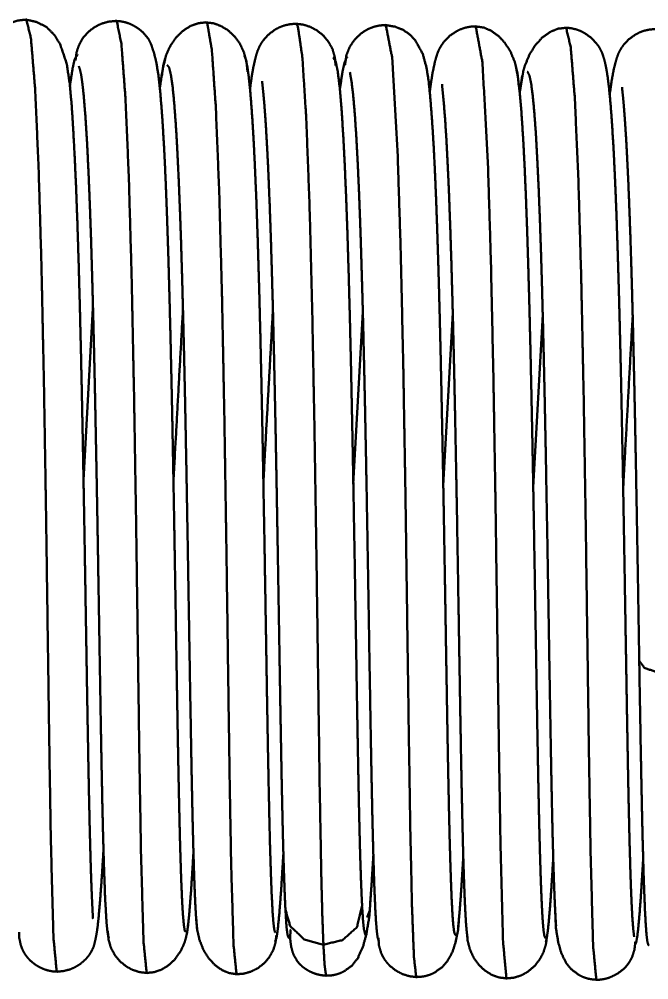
# Paper-space layout 'Layout1' of a CAD drawing. Header units: millimetres. Extents: x 69 to 348, y 30 to 269.
# Drawn here: x 190.54 to 195.44, y 243.54 to 251.01 of the extents above; entities that cross this region are included whole.
import ezdxf

# ---------------------------------------------------------------- set-up
doc = ezdxf.new("R2010")
doc.units = ezdxf.units.MM
doc.layers.add('170', color=7, linetype='Continuous', true_color=0xffffff)

psp = doc.layouts.get("Layout1")

# ---------------------------------------------------------------- linework, layer by layer
at = {"layer": '170', "color": 155, "linetype": 'Continuous', "lineweight": 50}
for p, q in [((194.4618, 250.6143), (194.4333, 250.4451)), ((194.4524, 250.5729), (194.4364, 250.4562)), ((191.1121, 248.7659), (191.0383, 247.428)), ((193.1379, 247.3958), (193.2119, 248.7371)), ((193.8378, 247.3855), (193.9119, 248.7274)), ((194.5376, 247.3729), (194.6117, 248.7156)), ((193.2456, 244.0252), (193.264, 244.0764))]:
    psp.add_line(p, q, dxfattribs=at)
for points, knots in [([(190.5973, 251.0089), (190.5259, 251.0014), (190.4616, 250.9809), (190.4148, 250.9549), (190.374, 250.922), (190.3483, 250.8943), (190.3281, 250.868), (190.3046, 250.8289), (190.2939, 250.8007), (190.2804, 250.757), (190.268, 250.7099), (190.2562, 250.6521), (190.2458, 250.5873), (190.234, 250.5017)], [0, 0, 0.10301, 0.199775, 0.27649, 0.351556, 0.405845, 0.453416, 0.518752, 0.562062, 0.627571, 0.697358, 0.781964, 0.876122, 1, 1]), ([(191.1105, 244.0202), (191.1106, 244.0202), (191.1113, 244.0264), (191.1107, 244.0409), (191.109, 244.0725), (191.1068, 244.1159), (191.1035, 244.1874), (191.0999, 244.2758), (191.0955, 244.4013), (191.0912, 244.5478), (191.0871, 244.7038), (191.0832, 244.8765), (191.0797, 245.044), (191.0762, 245.223), (191.07, 245.5622), (191.0646, 245.8756), (191.0588, 246.2323), (191.0559, 246.4068), (191.0497, 246.7814), (191.0405, 247.3166), (191.0343, 247.6525), (191.027, 248.0267), (191.0191, 248.3922), (191.0103, 248.7606), (191.0008, 249.1104), (190.991, 249.4218), (190.9803, 249.7092), (190.9691, 249.957), (190.9573, 250.1745), (190.9455, 250.3518), (190.9308, 250.5121), (190.907, 250.6691), (190.8562, 250.8176), (190.8111, 250.8899), (190.7525, 250.949), (190.6764, 250.9896), (190.5854, 251.0091)], [0, 0, 0.000014, 0.000886, 0.002917, 0.007327, 0.013398, 0.023405, 0.035765, 0.053305, 0.073769, 0.095573, 0.119701, 0.143103, 0.168115, 0.215508, 0.259285, 0.309114, 0.333499, 0.385829, 0.460603, 0.507537, 0.559815, 0.610877, 0.662354, 0.711238, 0.754764, 0.79493, 0.82958, 0.860003, 0.884832, 0.907312, 0.929498, 0.951427, 0.963322, 0.97495, 0.987001, 1, 1]), ([(190.5913, 251.0091), (190.5933, 251.0087), (190.6293, 250.8639), (190.6611, 250.4769), (190.6884, 249.8753), (190.7112, 249.0927), (190.7302, 248.1874), (190.746, 247.2237), (190.7719, 245.3774), (190.7842, 244.6213), (190.8043, 243.8732), (190.8298, 243.6048)], [0, 0, 0.00027, 0.020394, 0.072757, 0.153976, 0.259567, 0.381694, 0.511678, 0.760714, 0.862699, 0.963629, 1, 1]), ([(191.2966, 250.9982), (191.2353, 250.9932), (191.1775, 250.977), (191.1231, 250.9496), (191.0741, 250.9117), (191.0337, 250.8653), (191.0033, 250.812), (190.9843, 250.7543), (190.9763, 250.6914)], [0, 0, 0.125217, 0.247226, 0.371303, 0.497386, 0.622523, 0.747376, 0.871052, 1, 1]), ([(191.8326, 243.9134), (191.8263, 243.9235), (191.819, 243.9676), (191.8122, 244.0452), (191.8061, 244.146), (191.8004, 244.2735), (191.7953, 244.4141), (191.7905, 244.5762), (191.7861, 244.743), (191.782, 244.9261), (191.7782, 245.1061), (191.7745, 245.2973), (191.7679, 245.6668), (191.762, 246.0174), (191.7521, 246.6184), (191.7445, 247.0728), (191.7355, 247.5719), (191.7299, 247.8625), (191.7241, 248.1491), (191.7169, 248.4708), (191.7092, 248.7818), (191.7, 249.1161), (191.69, 249.4286), (191.6842, 249.5874), (191.6782, 249.7378), (191.6717, 249.8849), (191.6649, 250.0224), (191.6516, 250.2434), (191.6366, 250.4344), (191.6231, 250.5647), (191.6047, 250.678), (191.5862, 250.752), (191.5634, 250.8189), (191.5426, 250.8614), (191.4992, 250.9111), (191.4645, 250.9394), (191.4202, 250.9664), (191.3912, 250.9791), (191.3599, 250.9889), (191.3238, 250.9957), (191.2855, 250.9984)], [0, 0, 0.001644, 0.007792, 0.018506, 0.032393, 0.049951, 0.069306, 0.091621, 0.114568, 0.139772, 0.164531, 0.190851, 0.241681, 0.289924, 0.372608, 0.43514, 0.503805, 0.543791, 0.583232, 0.627487, 0.670291, 0.716295, 0.759305, 0.781172, 0.801871, 0.822137, 0.841076, 0.871527, 0.897882, 0.915905, 0.931697, 0.942188, 0.951909, 0.95842, 0.967505, 0.973659, 0.980798, 0.985154, 0.98967, 0.99472, 1, 1]), ([(191.2906, 250.9983), (191.2977, 250.9945), (191.3332, 250.8194), (191.3644, 250.4044), (191.3912, 249.7791), (191.4136, 248.9787), (191.4321, 248.0627), (191.4477, 247.0961), (191.4732, 245.2679), (191.4856, 244.5314), (191.5052, 243.8394), (191.53, 243.5945)], [0, 0, 0.001085, 0.025175, 0.081294, 0.1657, 0.273666, 0.397219, 0.527581, 0.774124, 0.873449, 0.966805, 1, 1]), ([(191.9972, 250.9874), (191.9325, 250.9807), (191.8711, 250.9589), (191.8131, 250.9222), (191.7603, 250.8713), (191.7164, 250.8089), (191.6822, 250.736), (191.6597, 250.6566), (191.6478, 250.5687)], [0, 0, 0.108417, 0.217014, 0.331335, 0.453538, 0.580638, 0.714749, 0.852131, 1, 1]), ([(192.3151, 250.6014), (192.3066, 250.6804), (192.2873, 250.7523), (192.2562, 250.8188), (192.215, 250.8764), (192.1647, 250.9239), (192.1087, 250.9586), (192.0489, 250.9799), (191.9854, 250.9875)], [0, 0, 0.141724, 0.274512, 0.405505, 0.531797, 0.655135, 0.772545, 0.885812, 1, 1]), ([(191.9905, 250.9875), (192.0021, 250.9767), (192.0371, 250.7715), (192.0678, 250.3289), (192.094, 249.6803), (192.1159, 248.8631), (192.1341, 247.9372), (192.1492, 246.9686), (192.1746, 245.1605), (192.1871, 244.4444), (192.2058, 243.814), (192.2292, 243.5845)], [0, 0, 0.002134, 0.030208, 0.090045, 0.177581, 0.287841, 0.412732, 0.543378, 0.787252, 0.883844, 0.968893, 1, 1]), ([(192.6966, 250.9764), (192.6459, 250.973), (192.5981, 250.9624), (192.5589, 250.9471), (192.5223, 250.9267), (192.473, 250.8874), (192.4359, 250.8462), (192.4194, 250.8215), (192.408, 250.8005), (192.3935, 250.7675), (192.3847, 250.7404), (192.3726, 250.6944), (192.3606, 250.6409), (192.3467, 250.5618), (192.3342, 250.4722), (192.3339, 250.4704)], [0, 0, 0.073027, 0.143421, 0.204027, 0.264288, 0.354981, 0.43468, 0.477316, 0.511713, 0.563555, 0.604527, 0.672915, 0.751747, 0.867327, 0.997423, 1, 1]), ([(193.0003, 250.6527), (192.9937, 250.7177), (192.976, 250.7776), (192.9467, 250.8332), (192.9073, 250.8818), (192.8589, 250.9221), (192.8048, 250.9516), (192.747, 250.9698), (192.6854, 250.9766)], [0, 0, 0.130683, 0.255368, 0.381002, 0.506097, 0.631877, 0.755033, 0.876119, 1, 1]), ([(192.6907, 250.9765), (192.7064, 250.9551), (192.7409, 250.72), (192.7711, 250.2503), (192.7968, 249.5792), (192.8182, 248.7458), (192.8359, 247.811), (192.8508, 246.8414), (192.876, 245.0552), (192.8886, 244.3601), (192.8965, 244.0501), (192.9051, 243.8146)], [0, 0, 0.003701, 0.036832, 0.102467, 0.196098, 0.312334, 0.442692, 0.577898, 0.826971, 0.923901, 0.967134, 1, 1]), ([(193.3964, 250.9667), (193.3462, 250.9635), (193.299, 250.9534), (193.2452, 250.9315), (193.1968, 250.9002), (193.1487, 250.8539), (193.1115, 250.7997), (193.0842, 250.7308), (193.0727, 250.6539)], [0, 0, 0.100891, 0.197623, 0.314141, 0.429718, 0.563577, 0.695455, 0.844093, 1, 1]), ([(193.931, 243.8907), (193.9308, 243.8907), (193.9226, 243.9121), (193.915, 243.9738), (193.9085, 244.0643), (193.9024, 244.1858), (193.8971, 244.3211), (193.892, 244.4795), (193.8876, 244.6396), (193.8833, 244.8167), (193.8797, 244.9859), (193.876, 245.1666), (193.8729, 245.3312), (193.8673, 245.6522), (193.862, 245.9683), (193.8592, 246.1346), (193.8552, 246.38), (193.8507, 246.6515), (193.8423, 247.1466), (193.837, 247.4445), (193.8314, 247.741), (193.8245, 248.0817), (193.8172, 248.4141), (193.8088, 248.7572), (193.7999, 249.0839), (193.7907, 249.3745), (193.7808, 249.6439), (193.7708, 249.8751), (193.7598, 250.0834), (193.7482, 250.2579), (193.7363, 250.408), (193.7245, 250.5265), (193.707, 250.6372), (193.6788, 250.741), (193.622, 250.8446), (193.5795, 250.8908), (193.5256, 250.929), (193.4611, 250.9538), (193.3852, 250.9669)], [0, 0, 0.000028, 0.003185, 0.011754, 0.024261, 0.04103, 0.059691, 0.081545, 0.103618, 0.128044, 0.151362, 0.176288, 0.198981, 0.243235, 0.286813, 0.309733, 0.343561, 0.380992, 0.449257, 0.490317, 0.531195, 0.578175, 0.623998, 0.671313, 0.716358, 0.756445, 0.793594, 0.825496, 0.854257, 0.878358, 0.899121, 0.915525, 0.93098, 0.945811, 0.962101, 0.970752, 0.979852, 0.989381, 1, 1]), ([(193.6292, 243.5627), (193.6275, 243.5638), (193.6094, 243.7187), (193.5943, 244.115), (193.5811, 244.7245), (193.5689, 245.5131), (193.5425, 247.3868), (193.5261, 248.343), (193.5063, 249.2273), (193.4826, 249.977), (193.441, 250.7066), (193.3906, 250.9668)], [0, 0, 0.000271, 0.021305, 0.074799, 0.15704, 0.26342, 0.51619, 0.645183, 0.764501, 0.865671, 0.964249, 1, 1]), ([(194.0964, 250.9563), (194.0513, 250.954), (194.0085, 250.9457), (193.9719, 250.9331), (193.9375, 250.9163), (193.8876, 250.8817), (193.8478, 250.842), (193.8258, 250.8121), (193.8101, 250.7857), (193.7972, 250.759), (193.7897, 250.738), (193.78, 250.7061), (193.7705, 250.6711), (193.753, 250.5866), (193.7385, 250.4898), (193.7325, 250.4438)], [0, 0, 0.064193, 0.126283, 0.181343, 0.235803, 0.322279, 0.40233, 0.455135, 0.498865, 0.540986, 0.572718, 0.620226, 0.671918, 0.794638, 0.934045, 1, 1]), ([(194.4257, 250.4925), (194.4159, 250.5885), (194.3954, 250.6753), (194.3629, 250.7553), (194.3203, 250.8241), (194.2685, 250.8807), (194.211, 250.9221), (194.1497, 250.9474), (194.0845, 250.9565)], [0, 0, 0.152547, 0.29359, 0.430061, 0.557936, 0.679203, 0.791104, 0.896062, 1, 1]), ([(194.3293, 243.5521), (194.3031, 243.8369), (194.2825, 244.63), (194.2702, 245.4003), (194.2442, 247.2591), (194.2281, 248.2199), (194.2088, 249.1166), (194.1855, 249.8853), (194.1428, 250.6743), (194.0905, 250.9565)], [0, 0, 0.038586, 0.145613, 0.249539, 0.500319, 0.629952, 0.750942, 0.854697, 0.961284, 1, 1]), ([(194.7964, 250.9458), (194.7304, 250.9377), (194.6677, 250.9121), (194.6084, 250.8693), (194.5543, 250.81), (194.5091, 250.7374), (194.4735, 250.6523), (194.46, 250.6058)], [0, 0, 0.129323, 0.261164, 0.403446, 0.559695, 0.726213, 0.905599, 1, 1]), ([(195.3231, 243.8764), (195.316, 243.9348), (195.3093, 244.0246), (195.3033, 244.1381), (195.2976, 244.2785), (195.2925, 244.4332), (195.2876, 244.6099), (195.2832, 244.7937), (195.2789, 244.9945), (195.2749, 245.1952), (195.2674, 245.6133), (195.2604, 246.0285), (195.2539, 246.4263), (195.2451, 246.9538), (195.2345, 247.5468), (195.225, 248.0269), (195.2203, 248.249), (195.2145, 248.4986), (195.2085, 248.7412), (195.2013, 249.0049), (195.1937, 249.2558), (195.1846, 249.5175), (195.1748, 249.7578), (195.1636, 249.9908), (195.1514, 250.1952), (195.14, 250.3476), (195.1275, 250.4789), (195.1169, 250.5652), (195.104, 250.6415), (195.0929, 250.6893), (195.0797, 250.7337), (195.0742, 250.7484), (195.066, 250.7666), (195.0513, 250.7932), (195.0301, 250.8238), (194.9914, 250.8649), (194.9427, 250.9009), (194.9089, 250.9188), (194.8727, 250.9325), (194.8301, 250.9422), (194.7851, 250.9459)], [0, 0, 0.008114, 0.02053, 0.036196, 0.055573, 0.076924, 0.101294, 0.126645, 0.154344, 0.182013, 0.239681, 0.296941, 0.351791, 0.424538, 0.506319, 0.572533, 0.603162, 0.637585, 0.67105, 0.707415, 0.742029, 0.778143, 0.8113, 0.843468, 0.871692, 0.892774, 0.910954, 0.922951, 0.933612, 0.940384, 0.946765, 0.948937, 0.951679, 0.955874, 0.961012, 0.968793, 0.977147, 0.982426, 0.987762, 0.993782, 1, 1]), ([(195.029, 243.5417), (195.0038, 243.806), (194.9839, 244.5381), (194.9716, 245.2893), (194.9458, 247.1313), (194.9301, 248.0958), (194.9112, 249.0039), (194.8885, 249.791), (194.8613, 250.3986), (194.8297, 250.7926), (194.7938, 250.945), (194.7911, 250.9459)], [0, 0, 0.035804, 0.134581, 0.235913, 0.484365, 0.614464, 0.736966, 0.843166, 0.925194, 0.978503, 0.999621, 1, 1]), ([(195.4964, 250.935), (195.4484, 250.9322), (195.4031, 250.9228), (195.365, 250.9088), (195.3295, 250.8902), (195.2798, 250.8532), (195.2412, 250.8124), (195.2218, 250.7847), (195.2085, 250.7612), (195.2001, 250.7433), (195.1944, 250.7287), (195.1794, 250.6814), (195.1658, 250.6273), (195.1491, 250.5385), (195.1344, 250.4357), (195.1325, 250.4213)], [0, 0, 0.068253, 0.134098, 0.19171, 0.248719, 0.336845, 0.416674, 0.464732, 0.503055, 0.531141, 0.553391, 0.623983, 0.70328, 0.831667, 0.979384, 1, 1]), ([(190.9921, 250.7368), (190.9698, 250.7013), (190.9536, 250.6305), (190.9369, 250.5234), (190.9329, 250.4932)], [0, 0, 0.165347, 0.452019, 0.879616, 1, 1]), ([(191.6747, 250.6982), (191.6617, 250.6548), (191.6485, 250.5881), (191.6324, 250.4774)], [0, 0, 0.200956, 0.503209, 1, 1]), ([(192.5291, 243.9101), (192.5239, 243.9269), (192.5189, 243.9594), (192.5145, 244.0043), (192.5102, 244.0628), (192.5028, 244.2017), (192.4959, 244.3825), (192.4902, 244.5695), (192.4848, 244.7847), (192.4804, 244.9843), (192.4761, 245.2003), (192.4726, 245.3838), (192.4666, 245.7241), (192.4623, 245.9844), (192.4583, 246.2291), (192.4529, 246.5568), (192.4455, 246.997), (192.4356, 247.5489), (192.4298, 247.8497), (192.4226, 248.1984), (192.4149, 248.5378), (192.4054, 248.9116), (192.3951, 249.2625), (192.389, 249.4433), (192.3828, 249.6144), (192.3758, 249.7845), (192.3686, 249.9424), (192.3606, 250.0956), (192.3523, 250.2339), (192.3431, 250.3629), (192.3337, 250.4741), (192.3233, 250.5709), (192.3125, 250.6461), (192.3008, 250.7006), (192.2886, 250.7303)], [0, 0, 0.002579, 0.007389, 0.013995, 0.02258, 0.042953, 0.069448, 0.096839, 0.128346, 0.157587, 0.189217, 0.216085, 0.265928, 0.304034, 0.339879, 0.387863, 0.452328, 0.533143, 0.577196, 0.628262, 0.677964, 0.732723, 0.784124, 0.810599, 0.835667, 0.860602, 0.883743, 0.906206, 0.926487, 0.945432, 0.961771, 0.976028, 0.987148, 0.9953, 1, 1]), ([(193.2062, 244.1195), (193.2022, 244.2008), (193.1983, 244.2957), (193.194, 244.4204), (193.1898, 244.5619), (193.1856, 244.7277), (193.1815, 244.9096), (193.1773, 245.1167), (193.1731, 245.3383), (193.1687, 245.5844), (193.1597, 246.1236), (193.1498, 246.7239), (193.1386, 247.3699), (193.1325, 247.6999), (193.1257, 248.0395), (193.1185, 248.3716), (193.1106, 248.7049), (193.102, 249.023), (193.0926, 249.332), (193.0824, 249.6164), (193.0711, 249.8816), (193.0591, 250.1141), (193.0458, 250.3184), (193.0318, 250.4829), (193.0164, 250.6082), (193.0002, 250.6854), (192.9818, 250.712)], [0, 0, 0.012335, 0.02672, 0.045608, 0.067051, 0.092159, 0.119713, 0.151072, 0.184638, 0.2219, 0.303564, 0.394477, 0.492304, 0.542289, 0.593716, 0.64402, 0.694509, 0.742694, 0.7895, 0.832593, 0.87279, 0.908043, 0.939033, 0.964035, 0.983151, 0.995095, 1, 1]), ([(193.0932, 250.7169), (193.085, 250.7126), (193.069, 250.6745), (193.0525, 250.5985), (193.0339, 250.4728)], [0, 0, 0.036274, 0.197965, 0.5025, 1, 1]), ([(191.0012, 250.6475), (191.0107, 250.6217), (191.02, 250.5788), (191.0286, 250.5216), (191.0369, 250.4492), (191.0517, 250.2768), (191.0656, 250.0569), (191.0773, 249.8228), (191.0882, 249.5554), (191.0972, 249.2943), (191.1057, 249.0127), (191.1126, 248.755), (191.1192, 248.4866), (191.1245, 248.2537), (191.1295, 248.0157), (191.1334, 247.8199), (191.1402, 247.4668), (191.1461, 247.1355), (191.1491, 246.9604), (191.1563, 246.5261), (191.1647, 246.0202), (191.1741, 245.4671), (191.1795, 245.1759), (191.185, 244.9077), (191.1914, 244.6376), (191.1981, 244.4046), (191.206, 244.1917), (191.2145, 244.0306), (191.2193, 243.9659), (191.2244, 243.9173), (191.2299, 243.8843), (191.2357, 243.8693)], [0, 0, 0.00405, 0.010524, 0.01904, 0.029776, 0.055278, 0.087735, 0.122268, 0.161701, 0.200195, 0.241703, 0.279686, 0.319241, 0.353573, 0.388644, 0.4175, 0.469533, 0.518348, 0.544145, 0.608152, 0.68269, 0.764206, 0.807106, 0.84664, 0.886438, 0.920781, 0.952175, 0.975947, 0.985506, 0.992699, 0.997636, 1, 1]), ([(191.6898, 250.6549), (191.7052, 250.6352), (191.719, 250.577), (191.7322, 250.4822), (191.7447, 250.3543), (191.7565, 250.1944), (191.7676, 250.0068), (191.7781, 249.791), (191.7878, 249.5523), (191.797, 249.29), (191.8054, 249.0104), (191.8134, 248.7138), (191.8208, 248.4073), (191.8277, 248.0904), (191.8341, 247.7707), (191.8402, 247.4464), (191.8459, 247.1257), (191.8566, 246.4958), (191.8664, 245.9016), (191.8757, 245.3611), (191.8804, 245.1148), (191.885, 244.89), (191.8898, 244.6843), (191.8946, 244.5029), (191.8997, 244.343), (191.9048, 244.2073), (191.9102, 244.0942), (191.9158, 244.0053), (191.9216, 243.9386)], [0, 0, 0.003707, 0.012591, 0.026826, 0.045919, 0.069759, 0.097686, 0.129809, 0.165313, 0.20432, 0.245896, 0.290007, 0.335572, 0.38269, 0.430211, 0.478423, 0.526099, 0.619744, 0.70807, 0.788431, 0.825037, 0.858466, 0.889041, 0.916027, 0.9398, 0.959979, 0.97682, 0.990057, 1, 1]), ([(194.6321, 243.8666), (194.6244, 243.8839), (194.6185, 243.9232), (194.613, 243.9843), (194.6075, 244.0691), (194.6023, 244.1752), (194.5972, 244.3058), (194.5923, 244.4575), (194.5874, 244.6343), (194.5827, 244.8316), (194.578, 245.0543), (194.5733, 245.2951), (194.5639, 245.8368), (194.5539, 246.441), (194.543, 247.0889), (194.5371, 247.4245), (194.5307, 247.7585), (194.5239, 248.0958), (194.5166, 248.4246), (194.5087, 248.7491), (194.5002, 249.0582), (194.491, 249.3543), (194.4811, 249.6269), (194.4703, 249.877), (194.4588, 250.0962), (194.4463, 250.2868), (194.4331, 250.4411), (194.4189, 250.5594), (194.404, 250.6384)], [0, 0, 0.002799, 0.008659, 0.017709, 0.030232, 0.045904, 0.065179, 0.087576, 0.113657, 0.14277, 0.17562, 0.211153, 0.29107, 0.380202, 0.475774, 0.525287, 0.574557, 0.624317, 0.672825, 0.720704, 0.76632, 0.810017, 0.85024, 0.887164, 0.919545, 0.947722, 0.970559, 0.988139, 1, 1]), ([(193.1113, 250.5993), (193.1244, 250.5242), (193.137, 250.4175), (193.1489, 250.2803), (193.1602, 250.113), (193.1709, 249.9189), (193.181, 249.698), (193.1904, 249.4536), (193.1992, 249.1875), (193.2075, 248.9044), (193.2152, 248.606), (193.2225, 248.2972), (193.2293, 247.9787), (193.2357, 247.6561), (193.2418, 247.3296), (193.2529, 246.6821), (193.2631, 246.0587), (193.2729, 245.4814), (193.2778, 245.217), (193.2827, 244.9708), (193.2876, 244.747), (193.2927, 244.5454), (193.298, 244.368), (193.3034, 244.2148), (193.3091, 244.0876), (193.3151, 243.9861), (193.3214, 243.9119), (193.328, 243.8654), (193.336, 243.8476)], [0, 0, 0.011291, 0.02718, 0.047556, 0.072362, 0.101124, 0.133843, 0.170026, 0.209411, 0.251307, 0.295472, 0.341166, 0.388305, 0.436043, 0.484348, 0.580163, 0.672396, 0.757824, 0.796941, 0.833376, 0.866491, 0.896336, 0.922586, 0.945261, 0.964108, 0.979153, 0.990167, 0.997112, 1, 1]), ([(194.4906, 250.6023), (194.4949, 250.6011), (194.509, 250.5725), (194.5225, 250.5066), (194.5353, 250.4064), (194.5475, 250.273), (194.559, 250.1103), (194.5698, 249.9179), (194.58, 249.7008), (194.5895, 249.458), (194.5984, 249.1954), (194.6067, 248.9132), (194.6144, 248.6186), (194.6216, 248.3111), (194.6284, 247.9982), (194.6347, 247.6781), (194.6464, 247.0387), (194.6568, 246.4151), (194.6664, 245.8274), (194.6757, 245.2936), (194.6803, 245.0531), (194.685, 244.8301), (194.6897, 244.63), (194.6946, 244.4503), (194.6995, 244.2942), (194.7047, 244.1597), (194.71, 244.0493), (194.7155, 243.9604)], [0, 0, 0.000662, 0.005464, 0.015568, 0.030747, 0.05088, 0.075395, 0.104353, 0.137022, 0.173536, 0.21303, 0.255449, 0.299744, 0.345969, 0.393009, 0.441122, 0.537234, 0.630961, 0.7193, 0.799528, 0.835675, 0.869201, 0.899281, 0.926295, 0.94977, 0.96999, 0.986613, 1, 1]), ([(192.4282, 250.5308), (192.4284, 250.5279), (192.4295, 250.5158), (192.4314, 250.4966), (192.4353, 250.4594), (192.4402, 250.4102), (192.4467, 250.3343), (192.4534, 250.2434), (192.4615, 250.1158), (192.4696, 249.9691), (192.4785, 249.7809), (192.487, 249.5715), (192.4958, 249.3232), (192.504, 249.0547), (192.5124, 248.746), (192.5202, 248.421), (192.5281, 248.0591), (192.5355, 247.6872), (192.5428, 247.2856), (192.5498, 246.8835), (192.5635, 246.0543), (192.5705, 245.642), (192.5773, 245.2581), (192.581, 245.0715), (192.5846, 244.8954), (192.5884, 244.7269), (192.5924, 244.5714), (192.5965, 244.4266), (192.6008, 244.2974), (192.6053, 244.1813), (192.61, 244.082)], [0, 0, 0.000459, 0.002335, 0.005325, 0.01112, 0.018792, 0.030595, 0.044719, 0.064541, 0.087312, 0.11651, 0.148992, 0.187491, 0.229128, 0.276991, 0.327376, 0.383471, 0.441115, 0.503368, 0.565699, 0.694229, 0.758133, 0.817646, 0.846564, 0.873861, 0.899996, 0.924104, 0.946548, 0.966584, 0.98459, 1, 1]), ([(193.8289, 250.5066), (193.8304, 250.4779), (193.8356, 250.4272), (193.8425, 250.3558), (193.8521, 250.2336), (193.8618, 250.0821), (193.8727, 249.8762), (193.8831, 249.638), (193.8921, 249.395), (193.9006, 249.1307), (193.9078, 248.8785), (193.9147, 248.6139), (193.9204, 248.3724), (193.9259, 248.1243), (193.9305, 247.9054), (193.9397, 247.4245), (193.9444, 247.1642), (193.9557, 246.495), (193.962, 246.1144), (193.9686, 245.7138), (193.9758, 245.3057), (193.9797, 245.1003), (193.9837, 244.9072), (193.988, 244.7151), (193.9924, 244.5401), (193.9974, 244.3725), (194.0025, 244.2263), (194.0082, 244.0947), (194.0142, 243.9897), (194.0209, 243.9085), (194.0281, 243.8582)], [0, 0, 0.004319, 0.01198, 0.022768, 0.041188, 0.064012, 0.094998, 0.130836, 0.167394, 0.207147, 0.245066, 0.284859, 0.32116, 0.358466, 0.391377, 0.463683, 0.502804, 0.60341, 0.660631, 0.720854, 0.782204, 0.81309, 0.842113, 0.870998, 0.897311, 0.922517, 0.944507, 0.964305, 0.980121, 0.992368, 1, 1]), ([(195.2302, 250.4834), (195.2299, 250.4714), (195.2316, 250.4526), (195.2346, 250.426), (195.2388, 250.3834), (195.2433, 250.3314), (195.2492, 250.2564), (195.2553, 250.169), (195.2625, 250.0515), (195.2696, 249.9187), (195.2776, 249.7501), (195.2852, 249.5638), (195.2927, 249.3566), (195.2999, 249.1342), (195.3067, 248.8996), (195.3131, 248.6537), (195.3192, 248.4), (195.325, 248.1384), (195.3305, 247.8731), (195.3358, 247.6035), (195.3456, 247.0635), (195.3546, 246.5323), (195.3629, 246.0224)], [0, 0, 0.002682, 0.006908, 0.0129, 0.022486, 0.034186, 0.051033, 0.070674, 0.097035, 0.12683, 0.164645, 0.206423, 0.252867, 0.302729, 0.355296, 0.410397, 0.467266, 0.525868, 0.585312, 0.645727, 0.766716, 0.885739, 1, 1]), ([(191.8122, 248.7583), (191.7428, 247.5077), (191.7381, 247.4177)], [0, 0, 0.932848, 1, 1]), ([(192.5121, 248.7476), (192.4478, 247.595), (192.438, 247.4074)], [0, 0, 0.860042, 1, 1]), ([(195.2376, 247.3649), (195.2384, 247.3816), (195.3117, 248.7058)], [0, 0, 0.012484, 1, 1]), ([(195.3628, 246.0257), (195.3652, 245.8791), (195.3751, 245.3092), (195.3801, 245.05), (195.3852, 244.8102), (195.3904, 244.5923), (195.3957, 244.3986), (195.4014, 244.2294), (195.4072, 244.0867), (195.4134, 243.972), (195.42, 243.8869), (195.427, 243.8332), (195.4344, 243.8111), (195.4359, 243.8105)], [0, 0, 0.066075, 0.322961, 0.439809, 0.547912, 0.646116, 0.733464, 0.809735, 0.874104, 0.925889, 0.964328, 0.988742, 0.999256, 1, 1]), ([(195.6626, 245.911), (195.6626, 245.911), (195.5131, 245.928), (195.4023, 245.9685), (195.3629, 246.0225)], [0, 0, 0.000123, 0.448789, 0.800509, 1, 1]), ([(190.8245, 243.6049), (190.8798, 243.6089), (190.9318, 243.6219), (190.9728, 243.6398), (191.0105, 243.6629), (191.0373, 243.6843), (191.0611, 243.7079), (191.0766, 243.7268), (191.0895, 243.7449), (191.0967, 243.7567), (191.1024, 243.7671), (191.1171, 243.7983), (191.1222, 243.8168), (191.13, 243.8506), (191.1386, 243.8913), (191.1482, 243.955), (191.1558, 244.0273), (191.1656, 244.1377), (191.1756, 244.2672), (191.1845, 244.3987), (191.1935, 244.5447), (191.1941, 244.5561)], [0, 0, 0.048849, 0.096064, 0.135395, 0.174372, 0.20461, 0.23409, 0.255608, 0.275187, 0.28737, 0.297874, 0.328186, 0.345094, 0.375646, 0.412294, 0.469051, 0.533032, 0.630691, 0.745036, 0.861142, 0.990006, 1, 1]), ([(191.8439, 243.9083), (191.851, 243.9568), (191.8584, 244.0253), (191.8664, 244.117), (191.8748, 244.229), (191.8838, 244.3643), (191.8932, 244.5192), (191.8941, 244.534)], [0, 0, 0.078113, 0.187909, 0.334362, 0.513314, 0.729211, 0.976457, 1, 1]), ([(192.5291, 243.8411), (192.5386, 243.8607), (192.5445, 243.8924), (192.5507, 243.9388), (192.5624, 244.058), (192.5748, 244.2206), (192.5936, 244.5182)], [0, 0, 0.031967, 0.079332, 0.14795, 0.323596, 0.562697, 1, 1]), ([(193.2691, 244.1332), (193.2783, 244.262), (193.288, 244.4128), (193.2936, 244.5065)], [0, 0, 0.345226, 0.749195, 1, 1]), ([(193.9521, 243.9384), (193.9584, 243.9994), (193.9651, 244.0745), (193.9724, 244.1692), (193.98, 244.2793), (193.9935, 244.4981)], [0, 0, 0.109239, 0.243671, 0.412923, 0.609576, 1, 1]), ([(194.6364, 243.8378), (194.6448, 243.8745), (194.6537, 243.9422), (194.6626, 244.0346), (194.672, 244.1536), (194.6812, 244.2879), (194.6908, 244.4436), (194.6934, 244.4876)], [0, 0, 0.057632, 0.162259, 0.304515, 0.487339, 0.693577, 0.932468, 1, 1]), ([(195.3309, 243.8157), (195.3388, 243.8302), (195.3474, 243.8782), (195.3566, 243.9585), (195.3656, 244.0608), (195.3751, 244.1885), (195.3936, 244.4818)], [0, 0, 0.024602, 0.097341, 0.217753, 0.370892, 0.561899, 1, 1]), ([(192.9243, 243.5737), (192.9433, 243.5739), (192.9611, 243.575), (192.9798, 243.5775), (192.9969, 243.581), (193.0337, 243.5924), (193.0639, 243.6062), (193.1297, 243.6538), (193.1718, 243.7084), (193.2125, 243.7969), (193.2392, 243.8957), (193.2634, 244.0411), (193.2741, 244.205)], [0, 0, 0.023582, 0.045697, 0.069053, 0.090749, 0.138528, 0.179658, 0.280368, 0.365792, 0.486597, 0.613473, 0.796361, 1, 1]), ([(192.6098, 244.0979), (192.6112, 244.0655), (192.6126, 244.036), (192.619, 243.9433), (192.6259, 243.8912), (192.6354, 243.8656)], [0, 0, 0.137959, 0.264049, 0.659807, 0.883766, 1, 1]), ([(192.9051, 243.8146), (192.9051, 243.8146), (192.7562, 243.8554), (192.6469, 243.9587), (192.6098, 244.085)], [0, 0, 0.000095, 0.353892, 0.698348, 1, 1]), ([(193.2059, 244.119), (193.1665, 243.9509), (193.0549, 243.8509), (192.9051, 243.8146)], [0, 0, 0.362315, 0.676634, 1, 1]), ([(193.2325, 243.8876), (193.2197, 243.9367), (193.213, 244.0071), (193.2067, 244.108)], [0, 0, 0.228285, 0.545663, 1, 1]), ([(194.7096, 244.0627), (194.7145, 243.9434), (194.7328, 243.8325), (194.7556, 243.7512), (194.7927, 243.6752), (194.8342, 243.6237), (194.8963, 243.5777), (194.9266, 243.5628), (194.9623, 243.5511), (194.9964, 243.5449), (195.0348, 243.5417)], [0, 0, 0.173373, 0.336506, 0.459217, 0.581994, 0.678039, 0.790263, 0.839187, 0.893806, 0.944098, 1, 1]), ([(191.524, 243.5947), (191.586, 243.6004), (191.6448, 243.6203), (191.7001, 243.6542), (191.7503, 243.7014), (191.7917, 243.7594), (191.8234, 243.827), (191.8434, 243.9006), (191.8531, 243.9819)], [0, 0, 0.110836, 0.221217, 0.336608, 0.459137, 0.585829, 0.718608, 0.854284, 1, 1]), ([(191.9151, 244.0238), (191.9226, 243.9336), (191.9408, 243.8519), (191.9708, 243.7764), (192.0108, 243.7114), (192.0599, 243.6576), (192.1146, 243.6181), (192.1731, 243.5936), (192.2354, 243.5843)], [0, 0, 0.151164, 0.291048, 0.426765, 0.554429, 0.67609, 0.788802, 0.894822, 1, 1]), ([(193.6239, 243.5628), (193.6622, 243.5648), (193.6966, 243.5699), (193.7323, 243.5804), (193.7632, 243.5941), (193.8259, 243.6366), (193.8691, 243.685), (193.9079, 243.755), (193.9327, 243.8292), (193.9534, 243.9281), (193.961, 244.0329)], [0, 0, 0.058988, 0.112533, 0.169937, 0.221968, 0.338706, 0.438635, 0.561878, 0.682451, 0.838004, 1, 1]), ([(190.5387, 243.9115), (190.5389, 243.8645), (190.5498, 243.8137), (190.5582, 243.789), (190.5694, 243.764), (190.5836, 243.7399), (190.6008, 243.7166), (190.6212, 243.6942), (190.6442, 243.6737), (190.6706, 243.6546), (190.699, 243.6382), (190.7309, 243.6241), (190.7635, 243.6138), (190.7994, 243.6069), (190.8355, 243.6047)], [0, 0, 0.098248, 0.207126, 0.261696, 0.31908, 0.377603, 0.438354, 0.501738, 0.566292, 0.634608, 0.703054, 0.776069, 0.84785, 0.924203, 1, 1]), ([(191.2271, 243.9208), (191.2331, 243.8553), (191.2501, 243.7951), (191.2786, 243.7391), (191.3172, 243.69), (191.3648, 243.6495), (191.418, 243.6197), (191.475, 243.6013), (191.5357, 243.5944)], [0, 0, 0.132051, 0.257697, 0.38393, 0.509218, 0.63464, 0.7572, 0.877262, 1, 1]), ([(192.6504, 243.9337), (192.6453, 243.8654), (192.6553, 243.7944), (192.6706, 243.7412), (192.7021, 243.6857), (192.7205, 243.6641), (192.7442, 243.6422), (192.7687, 243.6242), (192.798, 243.6072), (192.813, 243.6001), (192.8289, 243.5936), (192.8452, 243.5879), (192.862, 243.5831), (192.8796, 243.5792), (192.8972, 243.5764), (192.9156, 243.5746), (192.9338, 243.574)], [0, 0, 0.130377, 0.266824, 0.372129, 0.493769, 0.547725, 0.609151, 0.666956, 0.731518, 0.763058, 0.795743, 0.828632, 0.861937, 0.8962, 0.930046, 0.965354, 1, 1]), ([(194.0207, 243.9214), (194.0275, 243.8461), (194.0451, 243.7775), (194.0744, 243.7139), (194.1137, 243.6587), (194.1621, 243.6132), (194.2161, 243.5799), (194.2738, 243.5594), (194.3353, 243.552)], [0, 0, 0.140663, 0.272521, 0.402876, 0.528996, 0.652596, 0.770679, 0.884715, 1, 1]), ([(192.2243, 243.5845), (192.285, 243.5894), (192.342, 243.6054), (192.3957, 243.6326), (192.4441, 243.6703), (192.4837, 243.7165), (192.5135, 243.7695), (192.5319, 243.8269), (192.5393, 243.8894)], [0, 0, 0.124983, 0.246742, 0.370611, 0.496574, 0.621702, 0.746649, 0.870616, 1, 1]), ([(193.3326, 243.8689), (193.3377, 243.8084), (193.354, 243.7516), (193.3664, 243.7246), (193.3815, 243.6989), (193.3993, 243.675), (193.4196, 243.653), (193.4662, 243.6149), (193.5188, 243.5866), (193.5748, 243.5692), (193.6349, 243.5626)], [0, 0, 0.127104, 0.250621, 0.312833, 0.37518, 0.437625, 0.500103, 0.625999, 0.750937, 0.87361, 1, 1]), ([(194.3235, 243.5522), (194.3849, 243.5574), (194.4428, 243.5751), (194.4974, 243.605), (194.5467, 243.6465), (194.5872, 243.6974), (194.618, 243.7563), (194.6372, 243.8201), (194.6458, 243.8903)], [0, 0, 0.118965, 0.235943, 0.356141, 0.480644, 0.606273, 0.734619, 0.863444, 1, 1]), ([(195.0238, 243.5418), (195.0535, 243.5424), (195.0827, 243.546), (195.1117, 243.5526), (195.1399, 243.5621), (195.1932, 243.5889), (195.2405, 243.6251), (195.2611, 243.6464), (195.2795, 243.6697), (195.2952, 243.6947), (195.3083, 243.7212), (195.326, 243.7772), (195.3324, 243.8372)], [0, 0, 0.062513, 0.124476, 0.186927, 0.249644, 0.3751, 0.500367, 0.562804, 0.625174, 0.687477, 0.749623, 0.873104, 1, 1]), ([(192.9281, 243.574), (192.9253, 243.5791), (192.9147, 243.6548), (192.9051, 243.8146)], [0, 0, 0.024017, 0.339534, 1, 1])]:
    psp.add_open_spline(points, degree=1, knots=knots, dxfattribs=at)

doc.saveas('drawing.dxf')
